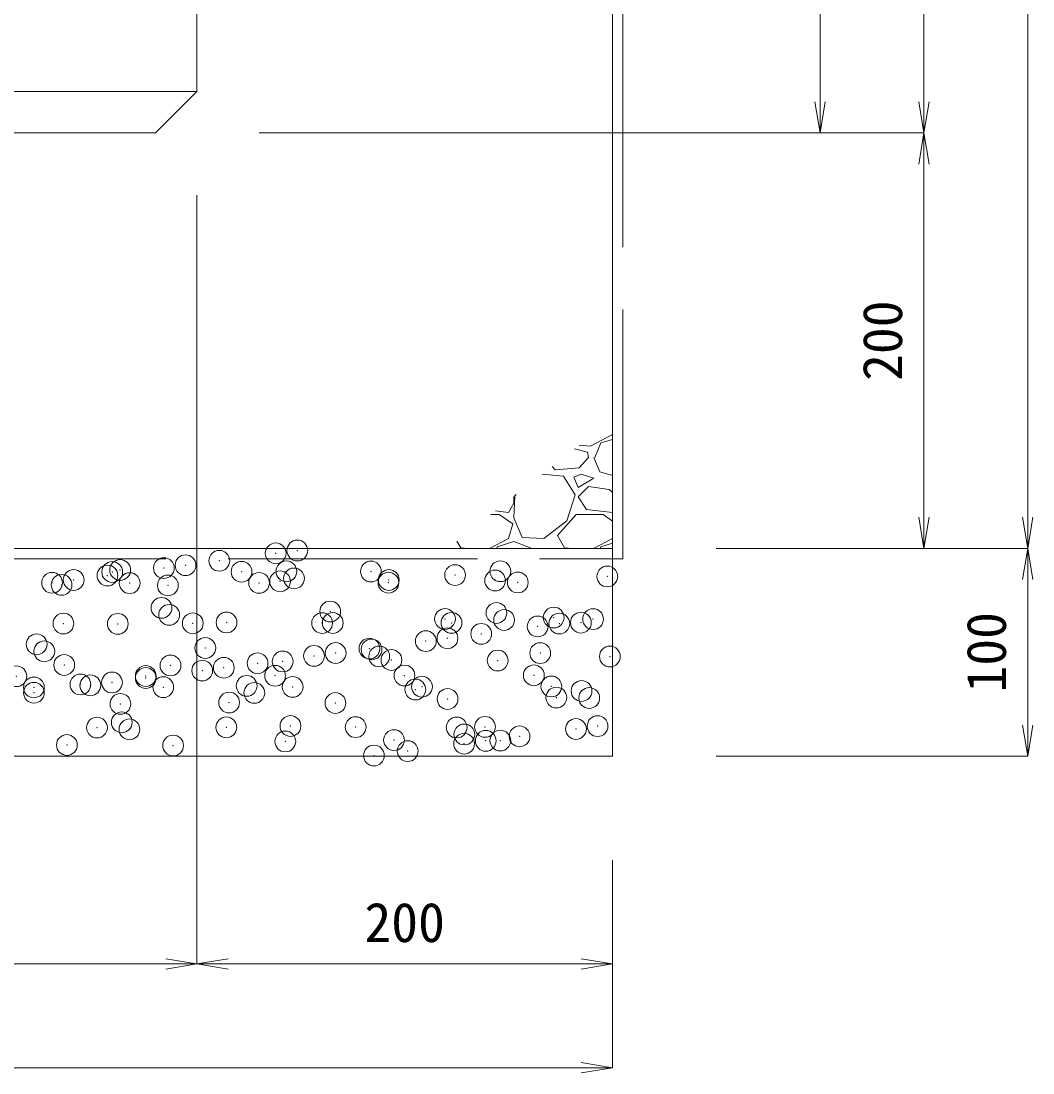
# Model space of a CAD drawing. Units: millimetres at full size, sheet at 1:20. Extents: x 0 to 23340, y -4498 to 8520.
# Drawn here: x 16763 to 17250, y 3404 to 3910 of the extents above; entities that cross this region are included whole.
import ezdxf
from ezdxf.enums import TextEntityAlignment as Align

# ---------------------------------------------------------------- set-up
doc = ezdxf.new("R2010")
doc.units = ezdxf.units.MM
doc.header["$LTSCALE"] = 20
doc.header["$PDMODE"] = 32
doc.header["$PDSIZE"] = 10
doc.linetypes.add('DASHED', pattern=[7.5, 6, -1.5])
for name, color, linetype, lineweight in [('KIJUN', 5, 'Continuous', 5), ('SUNPO', 3, 'Continuous', 13), ('TITLE', 7, 'Continuous', 13), ('ﾊｯﾁﾝｸﾞ', 7, 'Continuous', 5)]:
    doc.layers.add(name, color=color, linetype=linetype, lineweight=lineweight)
doc.styles.add('ＭＳ ゴシック', font='')
doc.styles.get('ＭＳ ゴシック').set_extended_font_data('MS Gothic')

# ---------------------------------------------------------------- blocks, each defined once
blk = doc.blocks.new('open_arrow')
at = {"color": 0, "linetype": 'Continuous', "lineweight": -2}
blk.add_lwpolyline([(7.5, 1.25), (0, 0), (7.5, -1.25)], dxfattribs=at)

msp = doc.modelspace()

# ---------------------------------------------------------------- linework, layer by layer
at = {"layer": 'KIJUN', "color": 7, "lineweight": 13}
msp.add_line((16317.48, 3876.2), (16847.48, 3876.2), dxfattribs=at)
msp.add_lwpolyline([(16410.42, 3999.04), (16382.48, 4646.2), (16409.48, 4711.2), (16407.48, 4751.2), (16371.48, 4771.2), (16367.48, 4861.2), (16320.48, 4861.2), (16317.48, 4858.2), (16317.48, 3876.2), (16337.48, 3856.2), (16827.48, 3856.2), (16847.48, 3876.2), (16847.48, 4858.2), (16844.48, 4861.2), (16797.48, 4861.2), (16793.48, 4771.2), (16757.48, 4751.2), (16755.48, 4711.2), (16782.48, 4646.2)], dxfattribs=at)
at = {"layer": 'KIJUN', "color": 7, "linetype": 'DASHED', "lineweight": 13}
msp.add_lwpolyline([(16317.48, 4661.2), (16112.48, 4661.2), (16112.48, 3651.2), (17052.48, 3651.2), (17052.48, 4661.2), (16847.48, 4661.2)], dxfattribs=at)
at = {"layer": 'KIJUN', "color": 7, "lineweight": 13}
for points in [[(16847.48, 4656.2), (16847.48, 3876.2), (16827.48, 3856.2), (16337.48, 3856.2), (16317.48, 3876.2), (16317.48, 4656.2), (16117.48, 4656.2), (16117.48, 3656.2), (17047.48, 3656.2), (17047.48, 4656.2)], [(17047.48, 3656.2), (16117.48, 3656.2), (16117.48, 3556.2), (17047.48, 3556.2)]]:
    msp.add_lwpolyline(points, close=True, dxfattribs=at)
at = {"layer": 'SUNPO'}
for p, q in [((17197.48, 3856.2), (17197.48, 4861.2)), ((17247.48, 3656.2), (17247.48, 4861.2)), ((17147.48, 4656.2), (17147.48, 3856.2)), ((16877.48, 3856.2), (17147.48, 3856.2)), ((16877.48, 3856.2), (17197.48, 3856.2)), ((16877.48, 3856.2), (17197.48, 3856.2)), ((17197.48, 3856.2), (17197.48, 3656.2)), ((16847.48, 3826.2), (16847.48, 3456.2)), ((16847.48, 3826.2), (16847.48, 3456.2)), ((17097.48, 3656.2), (17197.48, 3656.2)), ((17097.48, 3656.2), (17247.48, 3656.2)), ((17097.48, 3656.2), (17247.48, 3656.2)), ((17247.48, 3556.2), (17247.48, 3656.2)), ((17097.48, 3556.2), (17247.48, 3556.2)), ((17047.48, 3506.2), (17047.48, 3456.2)), ((17047.48, 3506.2), (17047.48, 3406.2)), ((16317.48, 3456.2), (16847.48, 3456.2)), ((16847.48, 3456.2), (17047.48, 3456.2)), ((16117.48, 3406.2), (17047.48, 3406.2))]:
    msp.add_line(p, q, dxfattribs=at)
at = {"layer": 'TITLE'}
for p in [(16885.41, 3653.83), (16895.82, 3655.2), (16831.57, 3646.74), (16841.98, 3648.11), (16858.24, 3650.25), (16788.15, 3641.02), (16804.4, 3643.16), (16806.68, 3644.86), (16810.52, 3645.83), (16868.96, 3644.97), (16890.55, 3645.15), (16894.23, 3641.77), (16931.25, 3645.09), (16939.86, 3641.01), (16971.76, 3643.38), (16993.53, 3645.2), (17045.04, 3642.71), (16777.73, 3639.65), (16782.33, 3638.64), (16815.11, 3639.49), (16833.49, 3638.39), (16877.4, 3639.6), (16887.51, 3640.34), (16939.68, 3639.71), (16991.02, 3640.76), (17001.96, 3639.83), (16830.42, 3627.59), (16911.63, 3625.82), (16834.11, 3624.21), (16966.9, 3622.25), (16991.66, 3625.14), (16995.35, 3621.76), (17019.25, 3622.92), (17038.19, 3622.16), (16783.19, 3620.03), (16809.37, 3619.89), (16845.48, 3620.15), (16861.72, 3620.55), (16907.76, 3620.26), (16912.88, 3620.31), (16970.04, 3620.37), (17011.52, 3618.65), (17021.93, 3620.02), (17032.32, 3620.48), (16957.68, 3611.56), (16968.09, 3612.93), (16984.35, 3615.07), (16770.3, 3610.04), (16773.99, 3606.66), (16851.51, 3608.27), (16914.26, 3605.84), (16930.52, 3607.98), (16931.54, 3607.58), (17012.75, 3605.81), (16876.68, 3600.9), (16888.77, 3601.8), (16903.85, 3604.47), (16935.23, 3604.2), (16941.12, 3602.47), (16992.28, 3602.22), (17046.3, 3604.17), (16783.59, 3600.1), (16834.75, 3599.86), (16850.01, 3597.39), (16860.42, 3598.76), (16760.55, 3594.67), (16791.39, 3590.72), (16796.17, 3590.3), (16806.59, 3591.67), (16822.83, 3594.78), (16822.84, 3593.81), (16885.12, 3594.89), (16947.4, 3595.01), (17009.68, 3595.12), (16768.98, 3589.29), (16769.01, 3586.72), (16831.27, 3589.41), (16871.42, 3590.03), (16875.1, 3586.65), (16893.55, 3589.52), (16952.63, 3588.26), (16955.83, 3589.63), (17018.12, 3589.75), (17032.65, 3587.57), (16810.63, 3581.35), (16862.98, 3582.02), (16914.14, 3581.77), (16968.16, 3583.72), (17020.51, 3584.39), (17036.34, 3584.2), (16811.29, 3572.48), (16861.63, 3570.06), (16892.5, 3570.71), (16923.91, 3570.18), (16972.53, 3570.02), (16986.19, 3570.29), (17040.37, 3570.66), (16799.35, 3569.95), (16814.98, 3569.1), (16976.22, 3566.64), (17002.79, 3565.72), (17029.96, 3569.29), (16784.85, 3561.56), (16836.01, 3561.32), (16890.03, 3563.27), (16942.38, 3563.93), (16976.12, 3562.2), (16986.53, 3563.58), (16993.54, 3563.69), (16932.7, 3556.49), (16948.96, 3558.63)]:
    msp.add_point(p, dxfattribs=at)
at = {"layer": 'ﾊｯﾁﾝｸﾞ'}
for p, q in [((17047.48, 3710.99), (17037, 3705.5)), ((17039, 3700), (17042, 3707)), ((17042, 3707), (17047.48, 3708.71)), ((17035.5, 3702.5), (17029.2, 3704.08)), ((17037, 3705.5), (17031.57, 3705.93)), ((17036, 3700), (17035.5, 3702.5)), ((17036, 3700), (17031.5, 3695)), ((17038.5, 3700), (17041.5, 3693)), ((17024, 3691), (17013.62, 3691.87)), ((17020, 3694), (17018.47, 3695.67)), ((17031.5, 3695), (17020, 3694)), ((17032.5, 3692), (17029, 3690.5)), ((17038.5, 3690), (17032.5, 3692)), ((17041.5, 3693), (17047.48, 3691.24)), ((17029.5, 3682), (17024, 3691)), ((17029, 3690.5), (17031, 3685.5)), ((17031, 3685.5), (17038.5, 3690)), ((17000.5, 3681.5), (17000, 3671)), ((17001.16, 3682.1), (17000.5, 3681.5)), ((17025.5, 3669.5), (17029.5, 3682)), ((17036, 3686), (17031, 3681)), ((17046, 3684.5), (17036, 3686)), ((17047.48, 3683.2), (17046, 3684.5)), ((16997.5, 3673.5), (17000, 3678)), ((17000, 3681), (16999.88, 3681.1)), ((17000, 3678), (17000, 3681)), ((17031, 3681), (17035, 3675)), ((16988.91, 3672.5), (16993, 3672.5)), ((16991.16, 3674.26), (16997.5, 3673.5)), ((16993, 3672.5), (16999.5, 3668)), ((17021, 3662.5), (17030, 3672.5)), ((17030, 3672.5), (17043, 3672.5)), ((17035, 3675), (17047.48, 3673.5)), ((17043, 3672.5), (17047.48, 3669.4)), ((16999.5, 3668), (16997.5, 3661)), ((17000, 3671), (17004, 3661.5)), ((17014.5, 3661), (17025.5, 3669.5)), ((17004, 3661.5), (17014.5, 3661)), ((17024.5, 3656.5), (17021, 3662.5)), ((16974.5, 3656.5), (16972.62, 3659.73)), ((16978.3, 3656.2), (16974.5, 3656.5)), ((16997.5, 3661), (16988.33, 3656.2)), ((16991.66, 3656.2), (16992, 3657)), ((16992, 3657), (17000, 3659.5)), ((17000, 3659.5), (17008, 3656.5)), ((17008, 3656.5), (17008.14, 3656.2)), ((17028.3, 3656.2), (17024.5, 3656.5)), ((17047.48, 3660.99), (17038.33, 3656.2)), ((17041.66, 3656.2), (17042, 3657)), ((17042, 3657), (17047.48, 3658.71))]:
    msp.add_line(p, q, dxfattribs=at)

# ---------------------------------------------------------------- block references
at = {"layer": 'SUNPO', "xscale": 2, "yscale": 2}
for p, rotation in [((17147.48, 3856.2), 90), ((17197.48, 3856.2), 90), ((17197.48, 3856.2), 270), ((17197.48, 3656.2), 90), ((17247.48, 3656.2), 90), ((17247.48, 3656.2), 270), ((17247.48, 3556.2), 90), ((16847.48, 3456.2), 180), ((17047.48, 3456.2), 180), ((17047.48, 3406.2), 180)]:
    msp.add_blockref('open_arrow', p, dxfattribs=dict(at, rotation=rotation))
msp.add_blockref('open_arrow', (16847.48, 3456.2), dxfattribs=at)

# ---------------------------------------------------------------- texts
at = {"layer": 'SUNPO', "style": 'ＭＳ ゴシック'}
for s, p in [('200', (17177.48, 3756.2)), ('100', (17227.48, 3606.2))]:
    msp.add_text(s, height=18.99, rotation=90, dxfattribs=at).set_placement(p, align=Align.MIDDLE_CENTER)
msp.add_text('200', height=18.99, dxfattribs=at).set_placement((16947.48, 3476.2), align=Align.MIDDLE_CENTER)

doc.saveas('drawing.dxf')
